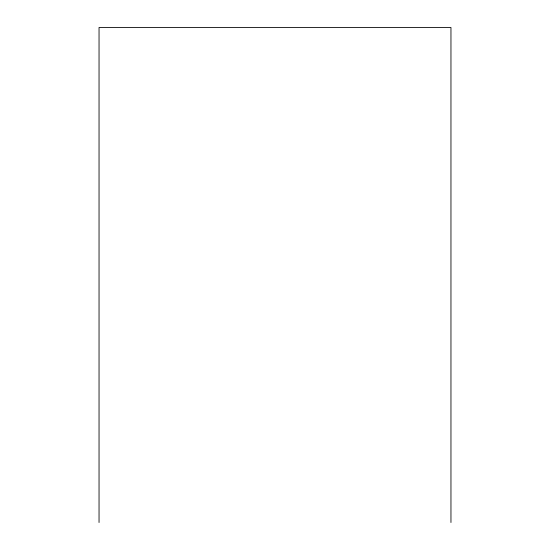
<?xml version="1.0" encoding="UTF-8"?>
<svg xmlns="http://www.w3.org/2000/svg" width="550" height="550" viewBox="0 0 550 550"><rect width="100%" height="100%" fill="white"/><g stroke="black" fill="none" stroke-linecap="round" stroke-linejoin="round"><path stroke-width="0.82" d="M450.959 522.5L450.959 27.5L99.041 27.5L99.041 522.5"/></g></svg>
